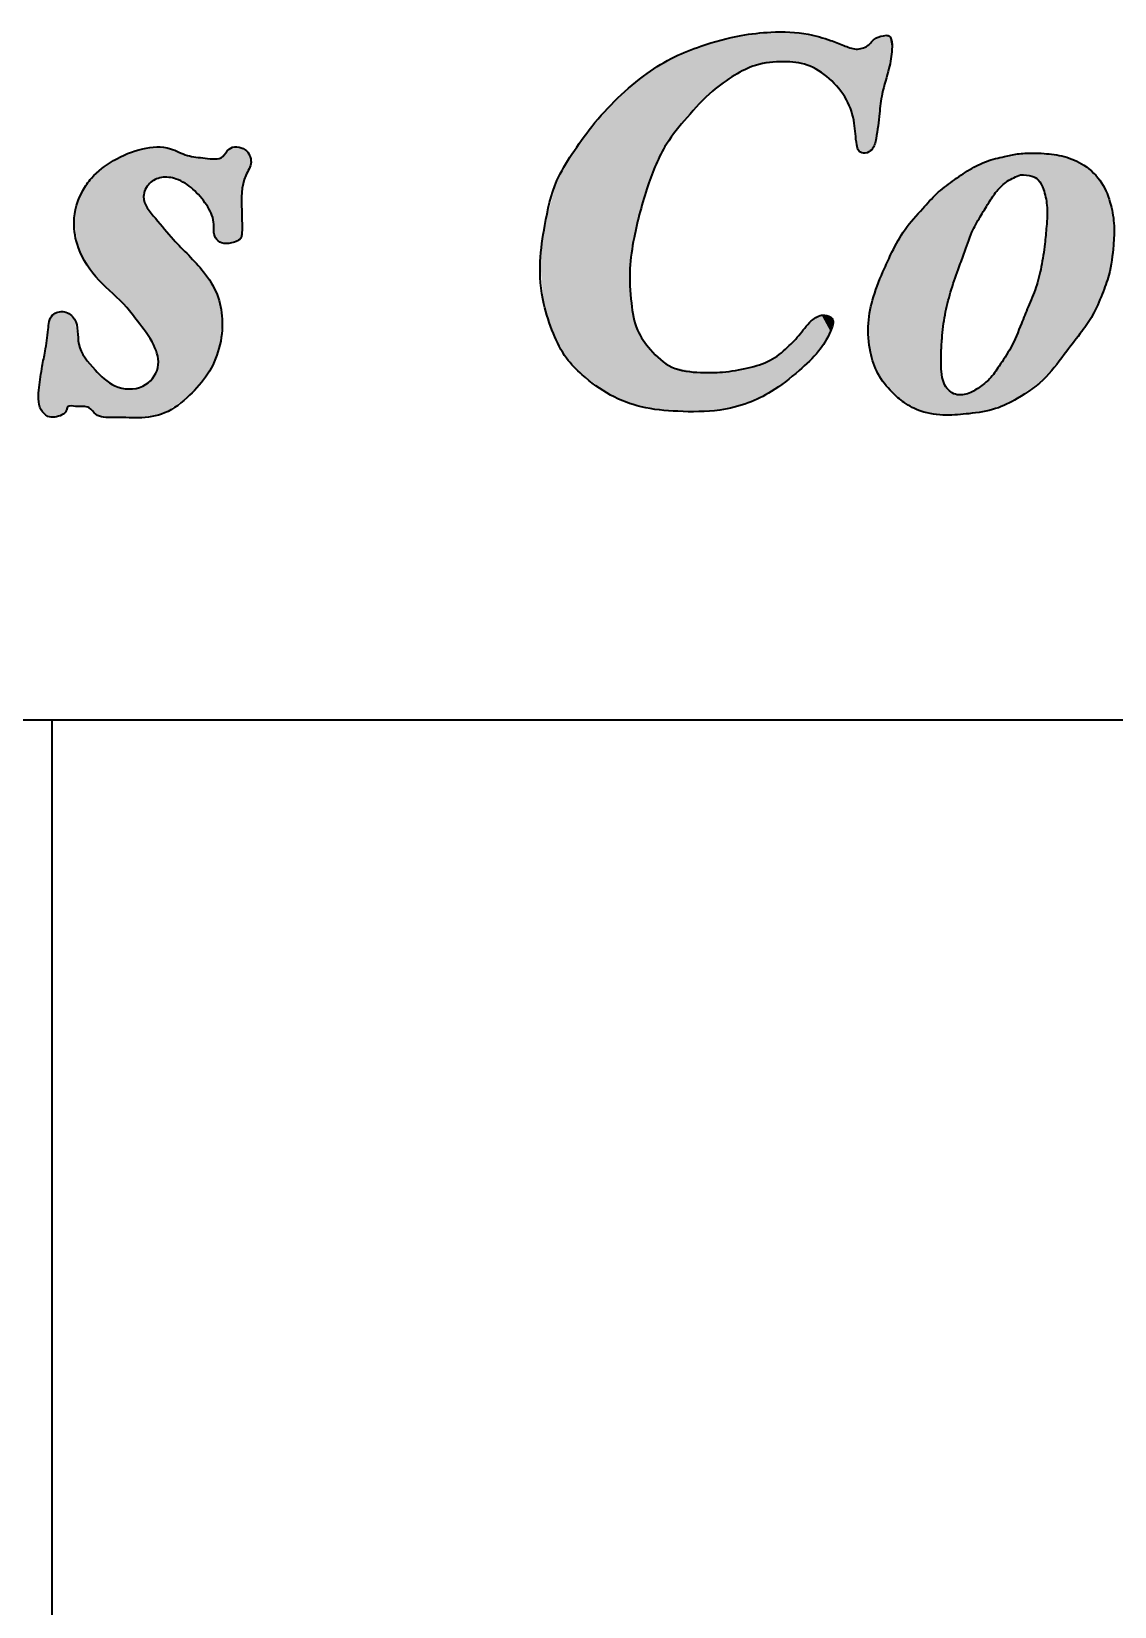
# Model space of a CAD drawing. Extents: x 23 to 587, y 4 to 413.
# Drawn here: x 485.69 to 489.74, y 34.91 to 40.82 of the extents above; entities that cross this region are included whole.
import ezdxf

# ---------------------------------------------------------------- set-up
doc = ezdxf.new("R2010")
doc.units = 0
doc.layers.get('0').update_dxf_attribs({"lineweight": 13})
doc.layers.add('6', color=7, linetype='Continuous', lineweight=13)

# ---------------------------------------------------------------- blocks, each defined once
blk = doc.blocks.new('BLOCK6645')
at = {"color": 6, "lineweight": 5}
for points in [[(489.2648, 40.3303), (489.2014, 40.2996), (489.2404, 40.1224), (489.21, 40.0648)], [(489.2648, 40.3303), (489.2404, 40.1224), (489.3319, 40.3487), (489.2726, 40.1748)], [(489.2726, 40.1748), (489.3029, 40.2188), (489.3319, 40.3487), (489.3425, 40.2557)], [(489.3319, 40.3487), (489.3425, 40.2557), (489.3802, 40.3587), (489.3924, 40.2804)], [(489.3802, 40.3587), (489.3924, 40.2804), (489.4352, 40.3616)], [(489.3924, 40.2804), (489.4348, 40.275), (489.4352, 40.3616), (489.4473, 40.2695)], [(489.4352, 40.3616), (489.4473, 40.2695), (489.4799, 40.3599), (489.4582, 40.2614)], [(489.4799, 40.3599), (489.4582, 40.2614), (489.4699, 40.245)], [(489.4699, 40.245), (489.4777, 40.2257), (489.4799, 40.3599), (489.4907, 40.1665)], [(489.4799, 40.3599), (489.4907, 40.1665), (489.5556, 40.3485), (489.565, 39.6191)], [(489.5556, 40.3485), (489.565, 39.6191), (489.6293, 40.3164), (489.6217, 39.6928)], [(489.1367, 40.256), (489.1582, 39.9242), (489.2014, 40.2996), (489.1797, 39.9828)], [(489.2014, 40.2996), (489.1797, 39.9828), (489.21, 40.0648)], [(489.6293, 40.3164), (489.6217, 39.6928), (489.6619, 39.7536)], [(489.6659, 40.2868), (489.6293, 40.3164), (489.698, 39.8333), (489.6619, 39.7536)], [(489.6659, 40.2868), (489.698, 39.8333), (489.6955, 40.2503)], [(489.0255, 40.1538), (489.0956, 39.5427), (489.0781, 40.2094)], [(489.0781, 40.2094), (489.0977, 39.6671), (489.1367, 40.256), (489.1092, 39.7553)], [(489.0956, 39.5427), (489.0945, 39.6091), (489.0781, 40.2094), (489.0977, 39.6671)], [(489.1092, 39.7553), (489.1299, 39.8407), (489.1367, 40.256), (489.1582, 39.9242)], [(489.7303, 40.1667), (489.6955, 40.2503), (489.723, 39.9044), (489.698, 39.8333)], [(488.9593, 40.0757), (488.9562, 39.4263), (489.0255, 40.1538), (489.0186, 39.3942)], [(489.1132, 39.3791), (489.0956, 39.5427), (489.0186, 39.3942), (489.0255, 40.1538)], [(489.4892, 40.0868), (489.565, 39.6191), (489.4907, 40.1665)], [(489.7303, 40.1667), (489.723, 39.9044), (489.7426, 40.0892), (489.7403, 40.0158)], [(489.4892, 40.0868), (489.483, 40.021), (489.565, 39.6191), (489.4875, 39.5227)], [(488.9593, 40.0757), (488.9099, 39.9896), (488.9562, 39.4263), (488.9109, 39.4651)], [(488.8819, 39.9289), (488.9109, 39.4651), (488.9099, 39.9896)], [(489.4875, 39.5227), (489.483, 40.021), (489.4497, 39.8579), (489.4694, 39.9355)], [(488.8412, 39.8228), (488.8578, 39.5349), (488.8819, 39.9289), (488.9109, 39.4651)], [(489.4875, 39.5227), (489.4497, 39.8579), (489.3954, 39.7228), (489.4205, 39.7849)], [(488.8219, 39.7237), (488.8296, 39.6153), (488.8412, 39.8228), (488.8578, 39.5349)], [(489.3954, 39.7228), (489.3551, 39.6322), (489.3797, 39.4415), (489.3115, 39.5625)], [(489.4875, 39.5227), (489.3954, 39.7228), (489.3797, 39.4415)], [(489.3797, 39.4415), (489.3115, 39.5625), (489.2984, 39.4037), (489.2762, 39.5154)], [(489.1132, 39.3791), (489.1205, 39.475), (489.0956, 39.5427), (489.1055, 39.4978)], [(489.2984, 39.4037), (489.2762, 39.5154), (489.2365, 39.4831)], [(489.1982, 39.3848), (489.1205, 39.475), (489.1132, 39.3791)], [(489.1982, 39.3848), (489.1547, 39.456), (489.1205, 39.475), (489.1423, 39.4595)], [(489.1982, 39.3848), (489.1938, 39.4595), (489.1547, 39.456), (489.181, 39.4563)], [(489.1982, 39.3848), (489.2984, 39.4037), (489.1938, 39.4595), (489.2365, 39.4831)]]:
    blk.add_solid(points, dxfattribs=at)
blk = doc.blocks.new('BLOCK6646')
at = {"color": 6, "lineweight": 5}
for points in [[(488.194, 40.7622), (488.2373, 40.5938), (488.3452, 40.8021)], [(488.2373, 40.5938), (488.3211, 40.6534), (488.3452, 40.8021), (488.3986, 40.6902)], [(488.3452, 40.8021), (488.3986, 40.6902), (488.4565, 40.8148), (488.5046, 40.704)], [(488.4565, 40.8148), (488.5046, 40.704), (488.5965, 40.807)], [(488.5046, 40.704), (488.5928, 40.6915), (488.5965, 40.807), (488.6749, 40.6406)], [(488.5965, 40.807), (488.6749, 40.6406), (488.6798, 40.7839), (488.7397, 40.5616)], [(488.8488, 40.7916), (488.819, 40.7644), (488.8341, 40.3742), (488.8291, 40.3695)], [(488.8488, 40.7916), (488.8341, 40.3742), (488.8482, 40.4047), (488.8405, 40.3833)], [(488.8488, 40.7916), (488.8482, 40.4047), (488.8678, 40.7994), (488.8506, 40.4161)], [(488.8506, 40.4161), (488.8633, 40.51), (488.8678, 40.7994), (488.8734, 40.5836)], [(488.8678, 40.7994), (488.8734, 40.5836), (488.8892, 40.8032), (488.8988, 40.6788)], [(488.8892, 40.8032), (488.8988, 40.6788), (488.8926, 40.8027)], [(488.8988, 40.6788), (488.8988, 40.8009), (488.8926, 40.8027)], [(488.9099, 40.7506), (488.9014, 40.7993), (488.8988, 40.6788), (488.8988, 40.8009)], [(488.9075, 40.7875), (488.9052, 40.7941), (488.9099, 40.7506), (488.9014, 40.7993)], [(488.0956, 40.7223), (488.1421, 40.4948), (488.194, 40.7622), (488.2373, 40.5938)], [(488.6798, 40.7839), (488.7397, 40.5616), (488.7296, 40.7649)], [(488.7758, 40.7515), (488.7296, 40.7649), (488.7688, 40.4731), (488.7397, 40.5616)], [(488.7758, 40.7515), (488.7688, 40.4731), (488.7782, 40.392)], [(488.7985, 40.7543), (488.7758, 40.7515), (488.7811, 40.3795), (488.7782, 40.392)], [(488.7985, 40.7543), (488.7811, 40.3795), (488.7918, 40.3655), (488.7871, 40.3691)], [(488.7985, 40.7543), (488.7918, 40.3655), (488.8036, 40.3616), (488.7975, 40.363)], [(488.819, 40.7644), (488.7985, 40.7543), (488.81, 40.3615), (488.8036, 40.3616)], [(488.819, 40.7644), (488.81, 40.3615), (488.8291, 40.3695), (488.8169, 40.3629)], [(487.993, 40.6603), (487.9435, 40.0433), (488.0956, 40.7223), (487.9956, 40.2392)], [(487.9956, 40.2392), (488.065, 40.3948), (488.0956, 40.7223), (488.1421, 40.4948)], [(487.993, 40.6603), (487.8829, 40.5684), (487.9435, 40.0433), (487.9282, 39.9286)], [(487.7857, 40.4615), (487.8557, 39.4545), (487.8829, 40.5684), (487.9337, 39.7988)], [(487.8829, 40.5684), (487.9337, 39.7988), (487.9282, 39.9286)], [(487.7109, 40.3576), (487.7491, 39.5308), (487.7857, 40.4615), (487.8557, 39.4545)], [(487.6547, 40.2581), (487.6906, 39.5927), (487.7109, 40.3576), (487.7491, 39.5308)], [(487.6093, 40.0907), (487.6413, 39.6854), (487.6547, 40.2581), (487.6906, 39.5927)], [(487.592, 39.9549), (487.6054, 39.796), (487.6093, 40.0907), (487.6413, 39.6854)], [(487.9337, 39.7988), (487.8557, 39.4545), (487.9704, 39.4106)], [(487.9704, 39.4106), (487.9565, 39.6978), (487.9337, 39.7988)], [(488.5666, 39.6843), (488.6349, 39.6186), (488.6147, 39.7381)], [(488.6349, 39.6186), (488.6245, 39.745), (488.6147, 39.7381)], [(488.6795, 39.6935), (488.6466, 39.7537), (488.6349, 39.6186), (488.6245, 39.745)], [(488.6742, 39.7503), (488.6587, 39.7542), (488.6795, 39.6935), (488.6466, 39.7537)], [(488.6807, 39.7465), (488.6742, 39.7503), (488.6885, 39.7194), (488.6795, 39.6935)], [(488.6807, 39.7465), (488.6885, 39.7194), (488.6857, 39.7415)], [(488.1074, 39.3936), (488.0049, 39.6252), (487.9704, 39.4106), (487.9565, 39.6978)], [(488.519, 39.6338), (488.562, 39.5464), (488.5666, 39.6843), (488.6349, 39.6186)], [(488.0857, 39.5593), (488.0424, 39.5876), (488.1074, 39.3936), (488.0049, 39.6252)], [(488.4538, 39.5848), (488.4571, 39.4674), (488.519, 39.6338), (488.562, 39.5464)], [(488.0857, 39.5593), (488.1074, 39.3936), (488.192, 39.5392), (488.265, 39.3985)], [(488.2753, 39.5407), (488.3716, 39.4253), (488.3713, 39.5567)], [(488.3713, 39.5567), (488.3716, 39.4253), (488.4538, 39.5848), (488.4571, 39.4674)], [(488.192, 39.5392), (488.265, 39.3985), (488.2753, 39.5407), (488.3716, 39.4253)]]:
    blk.add_solid(points, dxfattribs=at)
blk = doc.blocks.new('BLOCK6648')
at = {"color": 6, "lineweight": 5}
for points in [[(486.1024, 40.3779), (486.0827, 39.7313), (485.9926, 40.3332), (486.0425, 39.7831)], [(486.1024, 40.3779), (486.1072, 40.2119), (486.0827, 39.7313), (486.1053, 40.1988)], [(486.1545, 40.3845), (486.1072, 40.2119), (486.1024, 40.3779)], [(486.1545, 40.3845), (486.1279, 40.2477), (486.1072, 40.2119), (486.1189, 40.237)], [(486.1545, 40.3845), (486.172, 40.2698), (486.1279, 40.2477), (486.1483, 40.2622)], [(486.2059, 40.3779), (486.2001, 40.2705), (486.1545, 40.3845), (486.172, 40.2698)], [(486.2059, 40.3779), (486.2695, 40.3528), (486.2001, 40.2705), (486.2277, 40.2643)], [(486.4551, 40.3846), (486.4355, 40.025), (486.4256, 40.3763), (486.4254, 40.023)], [(486.4713, 40.3815), (486.457, 40.0322), (486.4551, 40.3846), (486.4355, 40.025)], [(486.4734, 40.0594), (486.471, 40.0459), (486.4713, 40.3815), (486.457, 40.0322)], [(486.486, 40.3739), (486.4735, 40.2137), (486.4713, 40.3815), (486.4734, 40.1471)], [(486.4713, 40.3815), (486.4734, 40.1471), (486.4734, 40.0594), (486.4747, 40.0697)], [(485.8935, 39.9416), (485.9102, 40.2673), (485.9385, 39.8843), (485.9926, 40.3332)], [(485.9385, 39.8843), (485.9926, 40.3332), (486.0425, 39.7831)], [(486.2695, 40.3528), (486.2608, 40.2484), (486.2277, 40.2643)], [(486.3365, 40.3426), (486.2902, 40.2263), (486.2695, 40.3528), (486.2608, 40.2484)], [(486.3455, 40.3415), (486.3409, 40.1672), (486.3365, 40.3426), (486.2902, 40.2263)], [(486.3807, 40.3398), (486.3583, 40.1364), (486.3455, 40.3415), (486.3409, 40.1672)], [(486.3685, 40.0719), (486.3677, 40.1026), (486.3807, 40.3398), (486.3583, 40.1364)], [(486.3807, 40.3398), (486.3753, 40.0436), (486.3685, 40.0719)], [(486.3957, 40.344), (486.3848, 40.0326), (486.3807, 40.3398), (486.3753, 40.0436)], [(486.402, 40.3482), (486.3972, 40.025), (486.3957, 40.344), (486.3848, 40.0326)], [(486.4256, 40.3763), (486.4062, 40.0226), (486.402, 40.3482), (486.3972, 40.025)], [(486.4256, 40.3763), (486.4254, 40.023), (486.4062, 40.0226)], [(486.5029, 40.353), (486.4883, 40.2775), (486.486, 40.3739), (486.4735, 40.2137)], [(486.507, 40.3405), (486.508, 40.3277), (486.5029, 40.353), (486.4883, 40.2775)], [(485.8611, 40.0067), (485.878, 40.2218), (485.8935, 39.9416), (485.9102, 40.2673)], [(485.8448, 40.1037), (485.8543, 40.1647), (485.8611, 40.0067), (485.878, 40.2218)], [(486.0827, 39.7313), (486.1053, 40.1988), (486.1435, 39.6422)], [(486.1053, 40.1988), (486.1192, 40.1561), (486.1435, 39.6422), (486.15, 40.1171)], [(486.1435, 39.6422), (486.15, 40.1171), (486.1582, 39.6006), (486.2172, 40.038)], [(486.2172, 40.038), (486.1844, 39.3876), (486.1587, 39.5578), (486.1512, 39.5366)], [(486.1582, 39.6006), (486.2172, 40.038), (486.1587, 39.5578)], [(486.3302, 39.9159), (486.2774, 39.4536), (486.2172, 40.038), (486.1844, 39.3876)], [(486.3806, 39.8315), (486.3452, 39.5327), (486.3302, 39.9159), (486.2774, 39.4536)], [(486.4, 39.7396), (486.388, 39.6288), (486.3806, 39.8315), (486.3452, 39.5327)], [(485.7494, 39.7156), (485.7565, 39.7437), (485.7594, 39.3714), (485.7643, 39.7547)], [(485.7594, 39.3714), (485.7643, 39.7547), (485.7726, 39.3717), (485.7845, 39.7657)], [(485.7989, 39.3802), (485.7726, 39.3717), (485.7966, 39.7674), (485.7845, 39.7657)], [(485.7989, 39.3802), (485.7966, 39.7674), (485.8089, 39.3866), (485.8087, 39.7665)], [(485.8303, 39.7567), (485.8158, 39.3957), (485.8087, 39.7665), (485.8089, 39.3866)], [(485.8303, 39.7567), (485.823, 39.4122), (485.8158, 39.3957), (485.8207, 39.41)], [(485.8303, 39.7567), (485.826, 39.4134), (485.823, 39.4122)], [(485.8461, 39.7396), (485.8334, 39.414), (485.8303, 39.7567), (485.826, 39.4134)], [(485.8626, 39.6457), (485.8514, 39.4117), (485.8461, 39.7396), (485.8334, 39.414)], [(485.7324, 39.3849), (485.7363, 39.6188), (485.7469, 39.3745), (485.7478, 39.7005)], [(485.7469, 39.3745), (485.7478, 39.7005), (485.7594, 39.3714), (485.7494, 39.7156)], [(485.7215, 39.3998), (485.7256, 39.5623), (485.7324, 39.3849), (485.7363, 39.6188)], [(485.8859, 39.5942), (485.8788, 39.4113), (485.8626, 39.6457), (485.8514, 39.4117)], [(485.7114, 39.4401), (485.7141, 39.483), (485.7215, 39.3998), (485.7256, 39.5623)], [(485.9235, 39.5492), (485.9008, 39.4067), (485.8859, 39.5942), (485.8788, 39.4113)], [(485.9581, 39.5151), (485.9261, 39.3823), (485.9235, 39.5492), (485.9008, 39.4067)], [(485.9725, 39.3708), (485.9399, 39.3749), (485.9581, 39.5151), (485.9261, 39.3823)], [(485.998, 39.4892), (485.9896, 39.371), (485.9581, 39.5151), (485.9725, 39.3708)], [(486.0869, 39.3693), (486.1031, 39.4882), (486.1844, 39.3876), (486.1389, 39.5172)], [(486.1844, 39.3876), (486.1389, 39.5172), (486.1512, 39.5366)], [(485.998, 39.4892), (486.0505, 39.4773), (485.9896, 39.371), (486.0869, 39.3693)], [(486.0505, 39.4773), (486.0775, 39.4796), (486.0869, 39.3693), (486.1031, 39.4882)]]:
    blk.add_solid(points, dxfattribs=at)
blk = doc.blocks.new('BLOCK6678')
at = {"color": 6, "lineweight": 5}
for points in [[(489.2648, 40.3303), (489.2014, 40.2996), (489.2404, 40.1224), (489.21, 40.0648)], [(489.2648, 40.3303), (489.2404, 40.1224), (489.3319, 40.3487), (489.2726, 40.1748)], [(489.2726, 40.1748), (489.3029, 40.2188), (489.3319, 40.3487), (489.3425, 40.2557)], [(489.3319, 40.3487), (489.3425, 40.2557), (489.3802, 40.3587), (489.3924, 40.2804)], [(489.3802, 40.3587), (489.3924, 40.2804), (489.4352, 40.3616)], [(489.3924, 40.2804), (489.4348, 40.275), (489.4352, 40.3616), (489.4473, 40.2695)], [(489.4352, 40.3616), (489.4473, 40.2695), (489.4799, 40.3599), (489.4582, 40.2614)], [(489.4799, 40.3599), (489.4582, 40.2614), (489.4699, 40.245)], [(489.4699, 40.245), (489.4777, 40.2257), (489.4799, 40.3599), (489.4907, 40.1665)], [(489.4799, 40.3599), (489.4907, 40.1665), (489.5556, 40.3485), (489.565, 39.6191)], [(489.5556, 40.3485), (489.565, 39.6191), (489.6293, 40.3164), (489.6217, 39.6928)], [(489.1367, 40.256), (489.1582, 39.9242), (489.2014, 40.2996), (489.1797, 39.9828)], [(489.2014, 40.2996), (489.1797, 39.9828), (489.21, 40.0648)], [(489.6293, 40.3164), (489.6217, 39.6928), (489.6619, 39.7536)], [(489.6659, 40.2868), (489.6293, 40.3164), (489.698, 39.8333), (489.6619, 39.7536)], [(489.6659, 40.2868), (489.698, 39.8333), (489.6955, 40.2503)], [(489.0255, 40.1538), (489.0956, 39.5427), (489.0781, 40.2094)], [(489.0781, 40.2094), (489.0977, 39.6671), (489.1367, 40.256), (489.1092, 39.7553)], [(489.0956, 39.5427), (489.0945, 39.6091), (489.0781, 40.2094), (489.0977, 39.6671)], [(489.1092, 39.7553), (489.1299, 39.8407), (489.1367, 40.256), (489.1582, 39.9242)], [(489.7303, 40.1667), (489.6955, 40.2503), (489.723, 39.9044), (489.698, 39.8333)], [(488.9593, 40.0757), (488.9562, 39.4263), (489.0255, 40.1538), (489.0186, 39.3942)], [(489.1132, 39.3791), (489.0956, 39.5427), (489.0186, 39.3942), (489.0255, 40.1538)], [(489.4892, 40.0868), (489.565, 39.6191), (489.4907, 40.1665)], [(489.7303, 40.1667), (489.723, 39.9044), (489.7426, 40.0892), (489.7403, 40.0158)], [(489.4892, 40.0868), (489.483, 40.021), (489.565, 39.6191), (489.4875, 39.5227)], [(488.9593, 40.0757), (488.9099, 39.9896), (488.9562, 39.4263), (488.9109, 39.4651)], [(488.8819, 39.9289), (488.9109, 39.4651), (488.9099, 39.9896)], [(489.4875, 39.5227), (489.483, 40.021), (489.4497, 39.8579), (489.4694, 39.9355)], [(488.8412, 39.8228), (488.8578, 39.5349), (488.8819, 39.9289), (488.9109, 39.4651)], [(489.4875, 39.5227), (489.4497, 39.8579), (489.3954, 39.7228), (489.4205, 39.7849)], [(488.8219, 39.7237), (488.8296, 39.6153), (488.8412, 39.8228), (488.8578, 39.5349)], [(489.3954, 39.7228), (489.3551, 39.6322), (489.3797, 39.4415), (489.3115, 39.5625)], [(489.4875, 39.5227), (489.3954, 39.7228), (489.3797, 39.4415)], [(489.3797, 39.4415), (489.3115, 39.5625), (489.2984, 39.4037), (489.2762, 39.5154)], [(489.1132, 39.3791), (489.1205, 39.475), (489.0956, 39.5427), (489.1055, 39.4978)], [(489.2984, 39.4037), (489.2762, 39.5154), (489.2365, 39.4831)], [(489.1982, 39.3848), (489.1205, 39.475), (489.1132, 39.3791)], [(489.1982, 39.3848), (489.1547, 39.456), (489.1205, 39.475), (489.1423, 39.4595)], [(489.1982, 39.3848), (489.1938, 39.4595), (489.1547, 39.456), (489.181, 39.4563)], [(489.1982, 39.3848), (489.2984, 39.4037), (489.1938, 39.4595), (489.2365, 39.4831)]]:
    blk.add_solid(points, dxfattribs=at)
blk = doc.blocks.new('BLOCK6679')
at = {"color": 6, "lineweight": 5}
for points in [[(488.194, 40.7622), (488.2373, 40.5938), (488.3452, 40.8021)], [(488.2373, 40.5938), (488.3211, 40.6534), (488.3452, 40.8021), (488.3986, 40.6902)], [(488.3452, 40.8021), (488.3986, 40.6902), (488.4565, 40.8148), (488.5046, 40.704)], [(488.4565, 40.8148), (488.5046, 40.704), (488.5965, 40.807)], [(488.5046, 40.704), (488.5928, 40.6915), (488.5965, 40.807), (488.6749, 40.6406)], [(488.5965, 40.807), (488.6749, 40.6406), (488.6798, 40.7839), (488.7397, 40.5616)], [(488.8488, 40.7916), (488.819, 40.7644), (488.8341, 40.3742), (488.8291, 40.3695)], [(488.8488, 40.7916), (488.8341, 40.3742), (488.8482, 40.4047), (488.8405, 40.3833)], [(488.8488, 40.7916), (488.8482, 40.4047), (488.8678, 40.7994), (488.8506, 40.4161)], [(488.8506, 40.4161), (488.8633, 40.51), (488.8678, 40.7994), (488.8734, 40.5836)], [(488.8678, 40.7994), (488.8734, 40.5836), (488.8892, 40.8032), (488.8988, 40.6788)], [(488.8892, 40.8032), (488.8988, 40.6788), (488.8926, 40.8027)], [(488.8988, 40.6788), (488.8988, 40.8009), (488.8926, 40.8027)], [(488.9099, 40.7506), (488.9014, 40.7993), (488.8988, 40.6788), (488.8988, 40.8009)], [(488.9075, 40.7875), (488.9052, 40.7941), (488.9099, 40.7506), (488.9014, 40.7993)], [(488.0956, 40.7223), (488.1421, 40.4948), (488.194, 40.7622), (488.2373, 40.5938)], [(488.6798, 40.7839), (488.7397, 40.5616), (488.7296, 40.7649)], [(488.7758, 40.7515), (488.7296, 40.7649), (488.7688, 40.4731), (488.7397, 40.5616)], [(488.7758, 40.7515), (488.7688, 40.4731), (488.7782, 40.392)], [(488.7985, 40.7543), (488.7758, 40.7515), (488.7811, 40.3795), (488.7782, 40.392)], [(488.7985, 40.7543), (488.7811, 40.3795), (488.7918, 40.3655), (488.7871, 40.3691)], [(488.7985, 40.7543), (488.7918, 40.3655), (488.8036, 40.3616), (488.7975, 40.363)], [(488.819, 40.7644), (488.7985, 40.7543), (488.81, 40.3615), (488.8036, 40.3616)], [(488.819, 40.7644), (488.81, 40.3615), (488.8291, 40.3695), (488.8169, 40.3629)], [(487.993, 40.6603), (487.9435, 40.0433), (488.0956, 40.7223), (487.9956, 40.2392)], [(487.9956, 40.2392), (488.065, 40.3948), (488.0956, 40.7223), (488.1421, 40.4948)], [(487.993, 40.6603), (487.8829, 40.5684), (487.9435, 40.0433), (487.9282, 39.9286)], [(487.7857, 40.4615), (487.8557, 39.4545), (487.8829, 40.5684), (487.9337, 39.7988)], [(487.8829, 40.5684), (487.9337, 39.7988), (487.9282, 39.9286)], [(487.7109, 40.3576), (487.7491, 39.5308), (487.7857, 40.4615), (487.8557, 39.4545)], [(487.6547, 40.2581), (487.6906, 39.5927), (487.7109, 40.3576), (487.7491, 39.5308)], [(487.6093, 40.0907), (487.6413, 39.6854), (487.6547, 40.2581), (487.6906, 39.5927)], [(487.592, 39.9549), (487.6054, 39.796), (487.6093, 40.0907), (487.6413, 39.6854)], [(487.9337, 39.7988), (487.8557, 39.4545), (487.9704, 39.4106)], [(487.9704, 39.4106), (487.9565, 39.6978), (487.9337, 39.7988)], [(488.5666, 39.6843), (488.6349, 39.6186), (488.6147, 39.7381)], [(488.6349, 39.6186), (488.6245, 39.745), (488.6147, 39.7381)], [(488.6795, 39.6935), (488.6466, 39.7537), (488.6349, 39.6186), (488.6245, 39.745)], [(488.6742, 39.7503), (488.6587, 39.7542), (488.6795, 39.6935), (488.6466, 39.7537)], [(488.6807, 39.7465), (488.6742, 39.7503), (488.6885, 39.7194), (488.6795, 39.6935)], [(488.6807, 39.7465), (488.6885, 39.7194), (488.6857, 39.7415)], [(488.1074, 39.3936), (488.0049, 39.6252), (487.9704, 39.4106), (487.9565, 39.6978)], [(488.519, 39.6338), (488.562, 39.5464), (488.5666, 39.6843), (488.6349, 39.6186)], [(488.0857, 39.5593), (488.0424, 39.5876), (488.1074, 39.3936), (488.0049, 39.6252)], [(488.4538, 39.5848), (488.4571, 39.4674), (488.519, 39.6338), (488.562, 39.5464)], [(488.0857, 39.5593), (488.1074, 39.3936), (488.192, 39.5392), (488.265, 39.3985)], [(488.2753, 39.5407), (488.3716, 39.4253), (488.3713, 39.5567)], [(488.3713, 39.5567), (488.3716, 39.4253), (488.4538, 39.5848), (488.4571, 39.4674)], [(488.192, 39.5392), (488.265, 39.3985), (488.2753, 39.5407), (488.3716, 39.4253)]]:
    blk.add_solid(points, dxfattribs=at)
blk = doc.blocks.new('BLOCK6681')
at = {"color": 6, "lineweight": 5}
for points in [[(486.1024, 40.3779), (486.0827, 39.7313), (485.9926, 40.3332), (486.0425, 39.7831)], [(486.1024, 40.3779), (486.1072, 40.2119), (486.0827, 39.7313), (486.1053, 40.1988)], [(486.1545, 40.3845), (486.1072, 40.2119), (486.1024, 40.3779)], [(486.1545, 40.3845), (486.1279, 40.2477), (486.1072, 40.2119), (486.1189, 40.237)], [(486.1545, 40.3845), (486.172, 40.2698), (486.1279, 40.2477), (486.1483, 40.2622)], [(486.2059, 40.3779), (486.2001, 40.2705), (486.1545, 40.3845), (486.172, 40.2698)], [(486.2059, 40.3779), (486.2695, 40.3528), (486.2001, 40.2705), (486.2277, 40.2643)], [(486.4551, 40.3846), (486.4355, 40.025), (486.4256, 40.3763), (486.4254, 40.023)], [(486.4713, 40.3815), (486.457, 40.0322), (486.4551, 40.3846), (486.4355, 40.025)], [(486.4734, 40.0594), (486.471, 40.0459), (486.4713, 40.3815), (486.457, 40.0322)], [(486.486, 40.3739), (486.4735, 40.2137), (486.4713, 40.3815), (486.4734, 40.1471)], [(486.4713, 40.3815), (486.4734, 40.1471), (486.4734, 40.0594), (486.4747, 40.0697)], [(485.8935, 39.9416), (485.9102, 40.2673), (485.9385, 39.8843), (485.9926, 40.3332)], [(485.9385, 39.8843), (485.9926, 40.3332), (486.0425, 39.7831)], [(486.2695, 40.3528), (486.2608, 40.2484), (486.2277, 40.2643)], [(486.3365, 40.3426), (486.2902, 40.2263), (486.2695, 40.3528), (486.2608, 40.2484)], [(486.3455, 40.3415), (486.3409, 40.1672), (486.3365, 40.3426), (486.2902, 40.2263)], [(486.3807, 40.3398), (486.3583, 40.1364), (486.3455, 40.3415), (486.3409, 40.1672)], [(486.3685, 40.0719), (486.3677, 40.1026), (486.3807, 40.3398), (486.3583, 40.1364)], [(486.3807, 40.3398), (486.3753, 40.0436), (486.3685, 40.0719)], [(486.3957, 40.344), (486.3848, 40.0326), (486.3807, 40.3398), (486.3753, 40.0436)], [(486.402, 40.3482), (486.3972, 40.025), (486.3957, 40.344), (486.3848, 40.0326)], [(486.4256, 40.3763), (486.4062, 40.0226), (486.402, 40.3482), (486.3972, 40.025)], [(486.4256, 40.3763), (486.4254, 40.023), (486.4062, 40.0226)], [(486.5029, 40.353), (486.4883, 40.2775), (486.486, 40.3739), (486.4735, 40.2137)], [(486.507, 40.3405), (486.508, 40.3277), (486.5029, 40.353), (486.4883, 40.2775)], [(485.8611, 40.0067), (485.878, 40.2218), (485.8935, 39.9416), (485.9102, 40.2673)], [(485.8448, 40.1037), (485.8543, 40.1647), (485.8611, 40.0067), (485.878, 40.2218)], [(486.0827, 39.7313), (486.1053, 40.1988), (486.1435, 39.6422)], [(486.1053, 40.1988), (486.1192, 40.1561), (486.1435, 39.6422), (486.15, 40.1171)], [(486.1435, 39.6422), (486.15, 40.1171), (486.1582, 39.6006), (486.2172, 40.038)], [(486.2172, 40.038), (486.1844, 39.3876), (486.1587, 39.5578), (486.1512, 39.5366)], [(486.1582, 39.6006), (486.2172, 40.038), (486.1587, 39.5578)], [(486.3302, 39.9159), (486.2774, 39.4536), (486.2172, 40.038), (486.1844, 39.3876)], [(486.3806, 39.8315), (486.3452, 39.5327), (486.3302, 39.9159), (486.2774, 39.4536)], [(486.4, 39.7396), (486.388, 39.6288), (486.3806, 39.8315), (486.3452, 39.5327)], [(485.7494, 39.7156), (485.7565, 39.7437), (485.7594, 39.3714), (485.7643, 39.7547)], [(485.7594, 39.3714), (485.7643, 39.7547), (485.7726, 39.3717), (485.7845, 39.7657)], [(485.7989, 39.3802), (485.7726, 39.3717), (485.7966, 39.7674), (485.7845, 39.7657)], [(485.7989, 39.3802), (485.7966, 39.7674), (485.8089, 39.3866), (485.8087, 39.7665)], [(485.8303, 39.7567), (485.8158, 39.3957), (485.8087, 39.7665), (485.8089, 39.3866)], [(485.8303, 39.7567), (485.823, 39.4122), (485.8158, 39.3957), (485.8207, 39.41)], [(485.8303, 39.7567), (485.826, 39.4134), (485.823, 39.4122)], [(485.8461, 39.7396), (485.8334, 39.414), (485.8303, 39.7567), (485.826, 39.4134)], [(485.8626, 39.6457), (485.8514, 39.4117), (485.8461, 39.7396), (485.8334, 39.414)], [(485.7324, 39.3849), (485.7363, 39.6188), (485.7469, 39.3745), (485.7478, 39.7005)], [(485.7469, 39.3745), (485.7478, 39.7005), (485.7594, 39.3714), (485.7494, 39.7156)], [(485.7215, 39.3998), (485.7256, 39.5623), (485.7324, 39.3849), (485.7363, 39.6188)], [(485.8859, 39.5942), (485.8788, 39.4113), (485.8626, 39.6457), (485.8514, 39.4117)], [(485.7114, 39.4401), (485.7141, 39.483), (485.7215, 39.3998), (485.7256, 39.5623)], [(485.9235, 39.5492), (485.9008, 39.4067), (485.8859, 39.5942), (485.8788, 39.4113)], [(485.9581, 39.5151), (485.9261, 39.3823), (485.9235, 39.5492), (485.9008, 39.4067)], [(485.9725, 39.3708), (485.9399, 39.3749), (485.9581, 39.5151), (485.9261, 39.3823)], [(485.998, 39.4892), (485.9896, 39.371), (485.9581, 39.5151), (485.9725, 39.3708)], [(486.0869, 39.3693), (486.1031, 39.4882), (486.1844, 39.3876), (486.1389, 39.5172)], [(486.1844, 39.3876), (486.1389, 39.5172), (486.1512, 39.5366)], [(485.998, 39.4892), (486.0505, 39.4773), (485.9896, 39.371), (486.0869, 39.3693)], [(486.0505, 39.4773), (486.0775, 39.4796), (486.0869, 39.3693), (486.1031, 39.4882)]]:
    blk.add_solid(points, dxfattribs=at)

msp = doc.modelspace()

# ---------------------------------------------------------------- linework, layer by layer
at = {"color": 7, "lineweight": 35}
for p, q in [((420.7625, 38.2375), (507.7625, 38.2375)), ((485.7625, 10.2375), (485.7625, 38.2375))]:
    msp.add_line(p, q, dxfattribs=at)
at = {"layer": '6', "color": 6, "lineweight": 35}
for points, knots in [([(488.8892, 40.8032), (488.8747, 40.8011), (488.8462, 40.797), (488.8211, 40.7592), (488.7739, 40.7462), (488.7278, 40.766), (488.6698, 40.7883), (488.5797, 40.8149), (488.4656, 40.8183), (488.3301, 40.8028), (488.2091, 40.7697), (488.0901, 40.7233), (487.9847, 40.6583), (487.8805, 40.5705), (487.7869, 40.4675), (487.7124, 40.3624), (487.6395, 40.2432), (487.61, 40.1026), (487.586, 39.948), (487.5968, 39.8085), (487.6379, 39.6883), (487.6822, 39.5947), (487.7591, 39.5188), (487.8503, 39.4508), (487.9742, 39.4035), (488.1139, 39.3911), (488.2497, 39.3911), (488.3683, 39.4199), (488.4696, 39.4706), (488.5551, 39.5384), (488.6362, 39.6135), (488.6738, 39.6757), (488.6986, 39.7415), (488.6516, 39.7605), (488.6042, 39.7361), (488.5687, 39.6837), (488.5172, 39.6301), (488.4549, 39.5786), (488.3681, 39.5546), (488.2801, 39.5385), (488.1843, 39.5378), (488.0819, 39.548), (488.0062, 39.6192), (487.9473, 39.6997), (487.9309, 39.808), (487.9236, 39.9239), (487.9465, 40.0726), (487.9886, 40.2296), (488.0506, 40.3866), (488.1441, 40.498), (488.2256, 40.5898), (488.315, 40.6521), (488.4035, 40.6983), (488.4985, 40.7071), (488.5977, 40.6983), (488.6794, 40.6423), (488.7441, 40.5679), (488.7724, 40.4765), (488.7735, 40.4124), (488.7834, 40.3663), (488.8118, 40.3577), (488.8421, 40.376), (488.8551, 40.4335), (488.8626, 40.5028), (488.8718, 40.5924), (488.8992, 40.6695), (488.9105, 40.739), (488.9109, 40.7791), (488.903, 40.8012), (488.8937, 40.8025), (488.8892, 40.8032)], [0, 0, 0, 0, 0.173163, 0.339615, 0.525322, 0.723825, 0.943802, 1.300068, 1.878429, 2.340259, 2.985314, 3.423127, 3.917469, 4.508834, 5.104755, 5.632695, 6.10384, 6.819366, 7.383873, 8.041594, 8.52096, 8.953991, 9.305081, 9.845622, 10.35239, 10.921478, 11.571719, 12.024921, 12.418018, 12.959782, 13.382847, 13.742295, 13.941881, 14.064872, 14.258012, 14.555907, 14.841918, 15.178322, 15.53768, 15.938943, 16.282736, 16.728879, 17.158839, 17.518671, 17.945436, 18.481334, 18.958637, 19.794533, 20.496962, 21.017657, 21.584109, 22.008296, 22.361927, 22.803035, 23.170442, 23.568594, 23.990112, 24.374066, 24.710973, 24.812058, 24.911402, 25.023815, 25.209454, 25.600268, 25.906696, 26.312949, 26.612516, 26.764981, 26.820037, 26.872799, 26.872799, 26.872799, 26.872799]), ([(488.8892, 40.8032), (488.8747, 40.8011), (488.8462, 40.797), (488.8211, 40.7592), (488.7739, 40.7462), (488.7278, 40.766), (488.6698, 40.7883), (488.5797, 40.8149), (488.4656, 40.8183), (488.3301, 40.8028), (488.2091, 40.7697), (488.0901, 40.7233), (487.9847, 40.6583), (487.8805, 40.5705), (487.7869, 40.4675), (487.7124, 40.3624), (487.6395, 40.2432), (487.61, 40.1026), (487.586, 39.948), (487.5968, 39.8085), (487.6379, 39.6883), (487.6822, 39.5947), (487.7591, 39.5188), (487.8503, 39.4508), (487.9742, 39.4035), (488.1139, 39.3911), (488.2497, 39.3911), (488.3683, 39.4199), (488.4696, 39.4706), (488.5551, 39.5384), (488.6362, 39.6135), (488.6738, 39.6757), (488.6986, 39.7415), (488.6516, 39.7605), (488.6042, 39.7361), (488.5687, 39.6837), (488.5172, 39.6301), (488.4549, 39.5786), (488.3681, 39.5546), (488.2801, 39.5385), (488.1843, 39.5378), (488.0819, 39.548), (488.0062, 39.6192), (487.9473, 39.6997), (487.9309, 39.808), (487.9236, 39.9239), (487.9465, 40.0726), (487.9886, 40.2296), (488.0506, 40.3866), (488.1441, 40.498), (488.2256, 40.5898), (488.315, 40.6521), (488.4035, 40.6983), (488.4985, 40.7071), (488.5977, 40.6983), (488.6794, 40.6423), (488.7441, 40.5679), (488.7724, 40.4765), (488.7735, 40.4124), (488.7834, 40.3663), (488.8118, 40.3577), (488.8421, 40.376), (488.8551, 40.4335), (488.8626, 40.5028), (488.8718, 40.5924), (488.8992, 40.6695), (488.9105, 40.739), (488.9109, 40.7791), (488.903, 40.8012), (488.8937, 40.8025), (488.8892, 40.8032)], [0, 0, 0, 0, 0.173163, 0.339615, 0.525322, 0.723825, 0.943802, 1.300068, 1.878429, 2.340259, 2.985314, 3.423127, 3.917469, 4.508834, 5.104755, 5.632695, 6.10384, 6.819366, 7.383873, 8.041594, 8.52096, 8.953991, 9.305081, 9.845622, 10.35239, 10.921478, 11.571719, 12.024921, 12.418018, 12.959782, 13.382847, 13.742295, 13.941881, 14.064872, 14.258012, 14.555907, 14.841918, 15.178322, 15.53768, 15.938943, 16.282736, 16.728879, 17.158839, 17.518671, 17.945436, 18.481334, 18.958637, 19.794533, 20.496962, 21.017657, 21.584109, 22.008296, 22.361927, 22.803035, 23.170442, 23.568594, 23.990112, 24.374066, 24.710973, 24.812058, 24.911402, 25.023815, 25.209454, 25.600268, 25.906696, 26.312949, 26.612516, 26.764981, 26.820037, 26.872799, 26.872799, 26.872799, 26.872799]), ([(486.4747, 40.0697), (486.4744, 40.0953), (486.4736, 40.1645), (486.469, 40.2556), (486.5174, 40.325), (486.4914, 40.385), (486.4248, 40.3902), (486.4011, 40.3322), (486.3331, 40.3448), (486.2687, 40.3472), (486.1967, 40.3895), (486.0951, 40.3828), (485.9944, 40.3394), (485.9183, 40.2823), (485.8634, 40.2045), (485.8364, 40.1119), (485.8588, 39.9891), (485.9329, 39.8782), (486.0285, 39.8063), (486.0905, 39.7193), (486.1457, 39.6536), (486.1735, 39.5546), (486.1048, 39.47), (485.9935, 39.4772), (485.9188, 39.5524), (485.8483, 39.6339), (485.8659, 39.7301), (485.8111, 39.7742), (485.7525, 39.7594), (485.7476, 39.6892), (485.7385, 39.6274), (485.7235, 39.5546), (485.7135, 39.4832), (485.7067, 39.412), (485.7491, 39.3648), (485.791, 39.3737), (485.8172, 39.3914), (485.8192, 39.4189), (485.8609, 39.4066), (485.8999, 39.4178), (485.9299, 39.3681), (486.0032, 39.3734), (486.0862, 39.3654), (486.1932, 39.3805), (486.2771, 39.4497), (486.35, 39.5296), (486.3939, 39.6295), (486.4056, 39.7339), (486.3856, 39.8352), (486.3204, 39.9374), (486.2275, 40.0214), (486.1555, 40.1125), (486.0904, 40.1842), (486.1229, 40.2515), (486.1735, 40.2754), (486.2351, 40.2669), (486.294, 40.2278), (486.3413, 40.1712), (486.375, 40.1083), (486.3631, 40.0499), (486.3994, 40.0192), (486.4354, 40.0235), (486.4716, 40.0355), (486.4731, 40.0584), (486.4742, 40.0663), (486.4747, 40.0697)], [0, 0, 0, 0, 0.319102, 0.860444, 1.082633, 1.293824, 1.543115, 1.694445, 1.965377, 2.245172, 2.526905, 2.953934, 3.442912, 3.877839, 4.107547, 4.61364, 5.018962, 5.616429, 6.214525, 6.485091, 6.930027, 7.283666, 7.650915, 8.084618, 8.479042, 8.949472, 9.34253, 9.532594, 9.721852, 9.955844, 10.2961, 10.533229, 10.863543, 11.208124, 11.356022, 11.571597, 11.666057, 11.728623, 11.855429, 12.060233, 12.204757, 12.470652, 12.87235, 13.280978, 13.751548, 14.181231, 14.615181, 15.07449, 15.462188, 15.867317, 16.553327, 16.98143, 17.365503, 17.587566, 17.791002, 18.021945, 18.323481, 18.644509, 18.932928, 19.178339, 19.296672, 19.454489, 19.624272, 19.681087, 19.723712, 19.723712, 19.723712, 19.723712]), ([(486.4747, 40.0697), (486.4744, 40.0953), (486.4736, 40.1645), (486.469, 40.2556), (486.5174, 40.325), (486.4914, 40.385), (486.4248, 40.3902), (486.4011, 40.3322), (486.3331, 40.3448), (486.2687, 40.3472), (486.1967, 40.3895), (486.0951, 40.3828), (485.9944, 40.3394), (485.9183, 40.2823), (485.8634, 40.2045), (485.8364, 40.1119), (485.8588, 39.9891), (485.9329, 39.8782), (486.0285, 39.8063), (486.0905, 39.7193), (486.1457, 39.6536), (486.1735, 39.5546), (486.1048, 39.47), (485.9935, 39.4772), (485.9188, 39.5524), (485.8483, 39.6339), (485.8659, 39.7301), (485.8111, 39.7742), (485.7525, 39.7594), (485.7476, 39.6892), (485.7385, 39.6274), (485.7235, 39.5546), (485.7135, 39.4832), (485.7067, 39.412), (485.7491, 39.3648), (485.791, 39.3737), (485.8172, 39.3914), (485.8192, 39.4189), (485.8609, 39.4066), (485.8999, 39.4178), (485.9299, 39.3681), (486.0032, 39.3734), (486.0862, 39.3654), (486.1932, 39.3805), (486.2771, 39.4497), (486.35, 39.5296), (486.3939, 39.6295), (486.4056, 39.7339), (486.3856, 39.8352), (486.3204, 39.9374), (486.2275, 40.0214), (486.1555, 40.1125), (486.0904, 40.1842), (486.1229, 40.2515), (486.1735, 40.2754), (486.2351, 40.2669), (486.294, 40.2278), (486.3413, 40.1712), (486.375, 40.1083), (486.3631, 40.0499), (486.3994, 40.0192), (486.4354, 40.0235), (486.4716, 40.0355), (486.4731, 40.0584), (486.4742, 40.0663), (486.4747, 40.0697)], [0, 0, 0, 0, 0.319102, 0.860444, 1.082633, 1.293824, 1.543115, 1.694445, 1.965377, 2.245172, 2.526905, 2.953934, 3.442912, 3.877839, 4.107547, 4.61364, 5.018962, 5.616429, 6.214525, 6.485091, 6.930027, 7.283666, 7.650915, 8.084618, 8.479042, 8.949472, 9.34253, 9.532594, 9.721852, 9.955844, 10.2961, 10.533229, 10.863543, 11.208124, 11.356022, 11.571597, 11.666057, 11.728623, 11.855429, 12.060233, 12.204757, 12.470652, 12.87235, 13.280978, 13.751548, 14.181231, 14.615181, 15.07449, 15.462188, 15.867317, 16.553327, 16.98143, 17.365503, 17.587566, 17.791002, 18.021945, 18.323481, 18.644509, 18.932928, 19.178339, 19.296672, 19.454489, 19.624272, 19.681087, 19.723712, 19.723712, 19.723712, 19.723712]), ([(489.3802, 40.3587), (489.3641, 40.3555), (489.3253, 40.3475), (489.2636, 40.3328), (489.1982, 40.2998), (489.1374, 40.2569), (489.0758, 40.211), (489.0201, 40.147), (488.9564, 40.0791), (488.9138, 39.9996), (488.8752, 39.9148), (488.8393, 39.828), (488.8167, 39.7215), (488.8242, 39.6223), (488.8535, 39.5317), (488.9029, 39.4702), (488.9575, 39.4223), (489.0252, 39.3869), (489.11, 39.3757), (489.2037, 39.3848), (489.2962, 39.3974), (489.3942, 39.4467), (489.4903, 39.5149), (489.5579, 39.6119), (489.6185, 39.6867), (489.6667, 39.7565), (489.6968, 39.8294), (489.7299, 39.9154), (489.74, 40.0027), (489.7453, 40.091), (489.7319, 40.1712), (489.7007, 40.2546), (489.6359, 40.3188), (489.5576, 40.3518), (489.4905, 40.3597), (489.4317, 40.3627), (489.3985, 40.3601), (489.3802, 40.3587)], [0, 0, 0, 0, 0.20319, 0.490341, 0.780682, 1.102232, 1.41109, 1.726819, 2.149075, 2.558521, 2.833926, 3.302543, 3.718846, 4.167106, 4.518472, 4.880239, 5.126203, 5.415597, 5.810383, 6.162009, 6.582516, 6.95223, 7.508817, 8.018858, 8.402368, 8.702916, 9.063512, 9.374323, 9.839478, 10.142241, 10.465897, 10.839051, 11.224874, 11.556549, 11.871902, 12.056651, 12.283866, 12.283866, 12.283866, 12.283866]), ([(489.3802, 40.3587), (489.3641, 40.3555), (489.3253, 40.3475), (489.2636, 40.3328), (489.1982, 40.2998), (489.1374, 40.2569), (489.0758, 40.211), (489.0201, 40.147), (488.9564, 40.0791), (488.9138, 39.9996), (488.8752, 39.9148), (488.8393, 39.828), (488.8167, 39.7215), (488.8242, 39.6223), (488.8535, 39.5317), (488.9029, 39.4702), (488.9575, 39.4223), (489.0252, 39.3869), (489.11, 39.3757), (489.2037, 39.3848), (489.2962, 39.3974), (489.3942, 39.4467), (489.4903, 39.5149), (489.5579, 39.6119), (489.6185, 39.6867), (489.6667, 39.7565), (489.6968, 39.8294), (489.7299, 39.9154), (489.74, 40.0027), (489.7453, 40.091), (489.7319, 40.1712), (489.7007, 40.2546), (489.6359, 40.3188), (489.5576, 40.3518), (489.4905, 40.3597), (489.4317, 40.3627), (489.3985, 40.3601), (489.3802, 40.3587)], [0, 0, 0, 0, 0.20319, 0.490341, 0.780682, 1.102232, 1.41109, 1.726819, 2.149075, 2.558521, 2.833926, 3.302543, 3.718846, 4.167106, 4.518472, 4.880239, 5.126203, 5.415597, 5.810383, 6.162009, 6.582516, 6.95223, 7.508817, 8.018858, 8.402368, 8.702916, 9.063512, 9.374323, 9.839478, 10.142241, 10.465897, 10.839051, 11.224874, 11.556549, 11.871902, 12.056651, 12.283866, 12.283866, 12.283866, 12.283866]), ([(489.3924, 40.2804), (489.3751, 40.2732), (489.3411, 40.259), (489.3013, 40.2201), (489.2711, 40.1725), (489.2394, 40.1217), (489.2047, 40.059), (489.1831, 39.9904), (489.1549, 39.9163), (489.1286, 39.8412), (489.1074, 39.7553), (489.0977, 39.6775), (489.094, 39.6064), (489.0937, 39.5495), (489.1016, 39.4944), (489.1386, 39.4518), (489.1952, 39.4552), (489.2373, 39.4832), (489.2803, 39.515), (489.3157, 39.5692), (489.3606, 39.6355), (489.3915, 39.7129), (489.4215, 39.7886), (489.4523, 39.8575), (489.4708, 39.9375), (489.4831, 40.0141), (489.4898, 40.0911), (489.4947, 40.1607), (489.4813, 40.2192), (489.4643, 40.2608), (489.4303, 40.2793), (489.4068, 40.28), (489.3924, 40.2804)], [0, 0, 0, 0, 0.229542, 0.452863, 0.673339, 0.926623, 1.195183, 1.555916, 1.813238, 2.176711, 2.539079, 2.905898, 3.145426, 3.41942, 3.609109, 3.827938, 4.040333, 4.2413, 4.452611, 4.695273, 5.034131, 5.443274, 5.719388, 6.043846, 6.373697, 6.730769, 7.003319, 7.332294, 7.581947, 7.750125, 7.86142, 8.037891, 8.037891, 8.037891, 8.037891]), ([(489.3924, 40.2804), (489.3751, 40.2732), (489.3411, 40.259), (489.3013, 40.2201), (489.2711, 40.1725), (489.2394, 40.1217), (489.2047, 40.059), (489.1831, 39.9904), (489.1549, 39.9163), (489.1286, 39.8412), (489.1074, 39.7553), (489.0977, 39.6775), (489.094, 39.6064), (489.0937, 39.5495), (489.1016, 39.4944), (489.1386, 39.4518), (489.1952, 39.4552), (489.2373, 39.4832), (489.2803, 39.515), (489.3157, 39.5692), (489.3606, 39.6355), (489.3915, 39.7129), (489.4215, 39.7886), (489.4523, 39.8575), (489.4708, 39.9375), (489.4831, 40.0141), (489.4898, 40.0911), (489.4947, 40.1607), (489.4813, 40.2192), (489.4643, 40.2608), (489.4303, 40.2793), (489.4068, 40.28), (489.3924, 40.2804)], [0, 0, 0, 0, 0.229542, 0.452863, 0.673339, 0.926623, 1.195183, 1.555916, 1.813238, 2.176711, 2.539079, 2.905898, 3.145426, 3.41942, 3.609109, 3.827938, 4.040333, 4.2413, 4.452611, 4.695273, 5.034131, 5.443274, 5.719388, 6.043846, 6.373697, 6.730769, 7.003319, 7.332294, 7.581947, 7.750125, 7.86142, 8.037891, 8.037891, 8.037891, 8.037891])]:
    msp.add_open_spline(points, degree=3, knots=knots, dxfattribs=at)

# ---------------------------------------------------------------- block references
at = {"lineweight": 0}
for name in ['BLOCK6646', 'BLOCK6679', 'BLOCK6648', 'BLOCK6681', 'BLOCK6645', 'BLOCK6678']:
    msp.add_blockref(name, (0, 0), dxfattribs=at)

doc.saveas('drawing.dxf')
